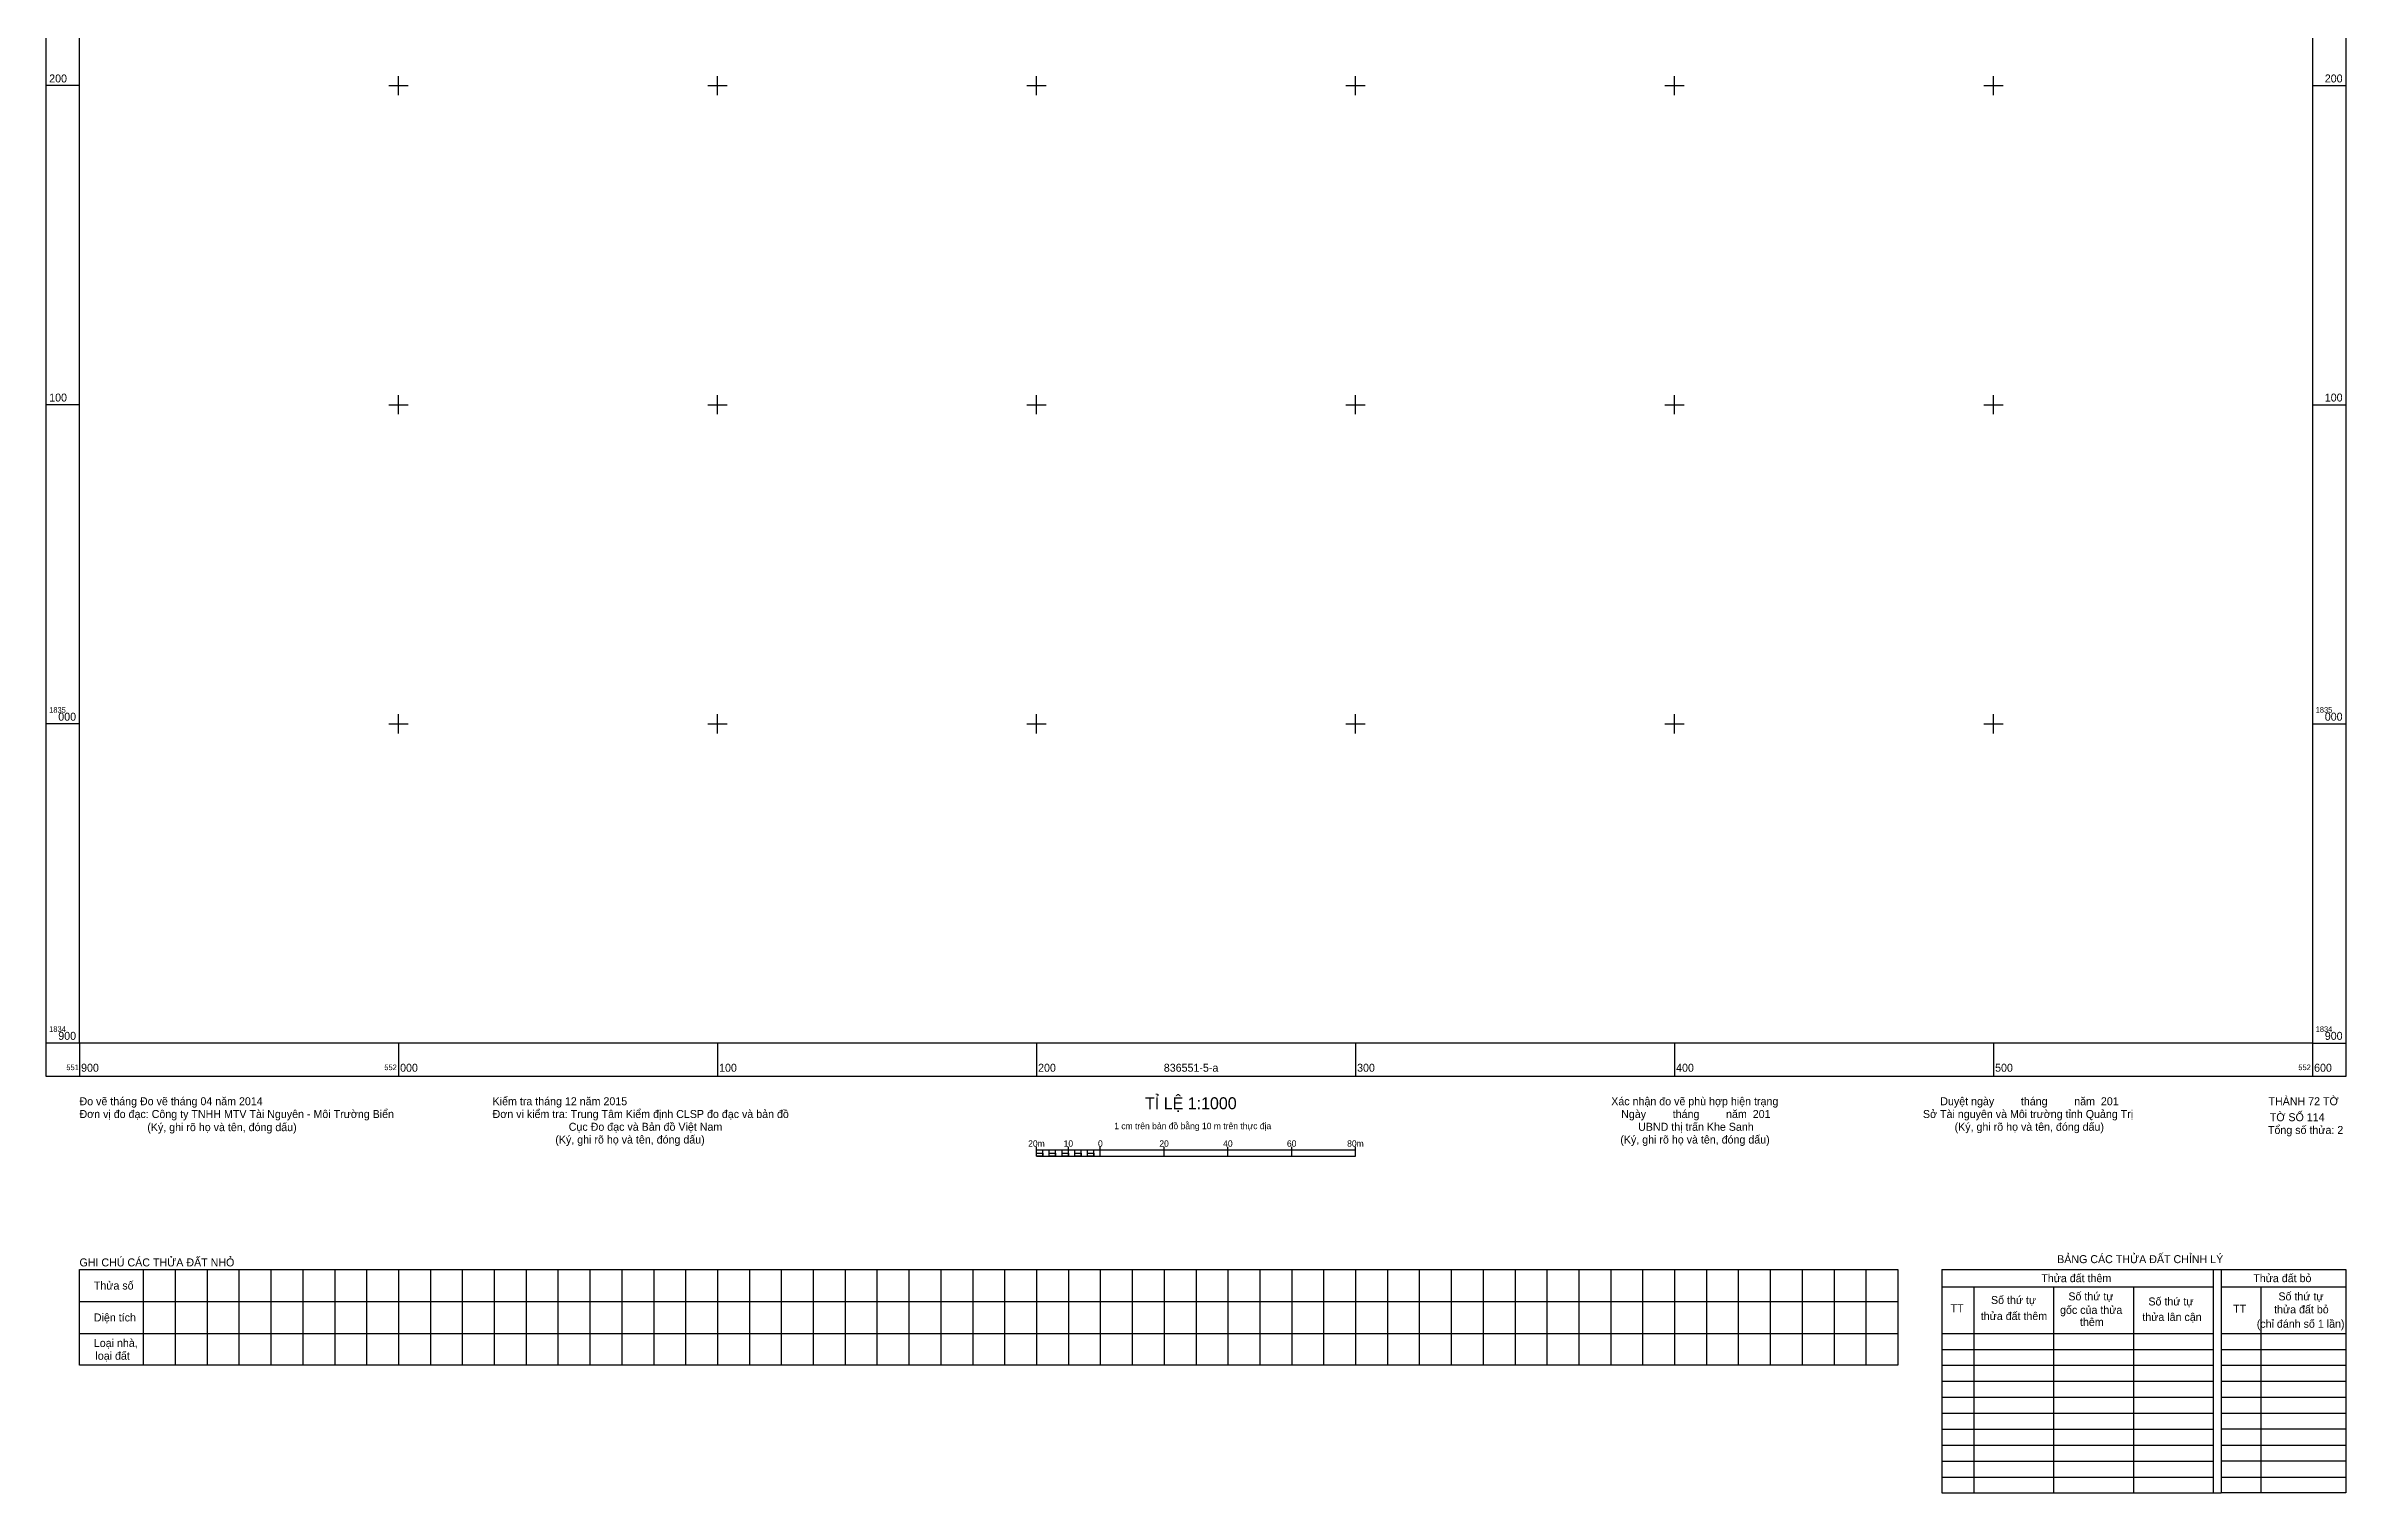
# Model space of a CAD drawing. Extents: x 551890 to 552618, y 1834759 to 1835646.
# Drawn here: x 551890 to 552610, y 1834759 to 1835212 of the extents above; entities that cross this region are included whole.
import ezdxf

# ---------------------------------------------------------------- set-up
doc = ezdxf.new("R2010")
doc.units = 0
doc.layers.add('Level 63', color=7, linetype='Continuous')

msp = doc.modelspace()

# ---------------------------------------------------------------- linework, layer by layer
at = {"layer": 'Level 63'}
for p, q in [((552483.84, 1834829), (552610.5, 1834829)), ((552483.84, 1834829), (552483.84, 1834759)), ((552483.84, 1834823.63), (552568.84, 1834823.63)), ((552493.84, 1834823.63), (552493.84, 1834759)), ((552518.84, 1834823.63), (552518.84, 1834759)), ((552543.84, 1834823.63), (552543.84, 1834759)), ((552568.84, 1834829), (552568.84, 1834759)), ((552571.34, 1834829), (552571.34, 1834759)), ((552571.34, 1834823.63), (552610.5, 1834823.63)), ((552583.84, 1834823.63), (552583.84, 1834759)), ((552610.5, 1834829), (552610.5, 1834759)), ((552483.84, 1834809), (552568.84, 1834809)), ((552571.34, 1834809), (552610.5, 1834809)), ((552483.84, 1834804), (552568.84, 1834804)), ((552571.34, 1834804), (552610.5, 1834804)), ((552483.84, 1834799), (552568.84, 1834799)), ((552483.84, 1834794), (552568.84, 1834794)), ((552571.34, 1834799), (552610.5, 1834799)), ((552571.34, 1834794), (552610.5, 1834794)), ((552483.84, 1834789), (552568.84, 1834789)), ((552571.34, 1834789), (552610.5, 1834789)), ((552483.84, 1834784), (552568.84, 1834784)), ((552571.34, 1834784), (552610.5, 1834784)), ((552483.84, 1834779), (552568.84, 1834779)), ((552483.84, 1834774), (552568.84, 1834774)), ((552610.5, 1834779), (552571.34, 1834779)), ((552571.34, 1834774), (552610.5, 1834774)), ((552483.84, 1834769), (552568.84, 1834769)), ((552610.5, 1834769), (552571.34, 1834769)), ((552483.84, 1834764), (552568.84, 1834764)), ((552483.84, 1834759), (552568.84, 1834759)), ((552568.84, 1834759), (552571.34, 1834759)), ((552571.34, 1834764), (552610.5, 1834764)), ((552610.5, 1834759), (552571.34, 1834759))]:
    msp.add_line(p, q, dxfattribs=at)
for points in [[(551889.5, 1835610.5), (552610.5, 1835610.5), (552610.5, 1834889.5), (551889.5, 1834889.5)], [(551900, 1835600), (552600, 1835600), (552600, 1834900), (551900, 1834900)], [(552200, 1834864.5), (552200, 1834865.5), (552202, 1834865.5), (552202, 1834864.5)], [(552204, 1834864.5), (552204, 1834865.5), (552206, 1834865.5), (552206, 1834864.5)], [(552208, 1834864.5), (552208, 1834865.5), (552210, 1834865.5), (552210, 1834864.5)], [(552212, 1834864.5), (552212, 1834865.5), (552214, 1834865.5), (552214, 1834864.5)], [(552216, 1834864.5), (552216, 1834865.5), (552218, 1834865.5), (552218, 1834864.5)]]:
    msp.add_lwpolyline(points, close=True, dxfattribs=at)
for points in [[(551900, 1835200), (551889.5, 1835200)], [(551997, 1835200), (552003, 1835200)], [(552000, 1835197), (552000, 1835203)], [(552097, 1835200), (552103, 1835200)], [(552100, 1835197), (552100, 1835203)], [(552197, 1835200), (552203, 1835200)], [(552200, 1835197), (552200, 1835203)], [(552297, 1835200), (552303, 1835200)], [(552300, 1835197), (552300, 1835203)], [(552397, 1835200), (552403, 1835200)], [(552400, 1835197), (552400, 1835203)], [(552497, 1835200), (552503, 1835200)], [(552500, 1835197), (552500, 1835203)], [(552600, 1835200), (552610.5, 1835200)], [(551900, 1835100), (551889.5, 1835100)], [(551997, 1835100), (552003, 1835100)], [(552000, 1835097), (552000, 1835103)], [(552097, 1835100), (552103, 1835100)], [(552100, 1835097), (552100, 1835103)], [(552197, 1835100), (552203, 1835100)], [(552200, 1835097), (552200, 1835103)], [(552297, 1835100), (552303, 1835100)], [(552300, 1835097), (552300, 1835103)], [(552397, 1835100), (552403, 1835100)], [(552400, 1835097), (552400, 1835103)], [(552497, 1835100), (552503, 1835100)], [(552500, 1835097), (552500, 1835103)], [(552600, 1835100), (552610.5, 1835100)], [(552000, 1834997), (552000, 1835003)], [(552100, 1834997), (552100, 1835003)], [(552200, 1834997), (552200, 1835003)], [(552300, 1834997), (552300, 1835003)], [(552400, 1834997), (552400, 1835003)], [(552500, 1834997), (552500, 1835003)], [(551900, 1835000), (551889.5, 1835000)], [(551997, 1835000), (552003, 1835000)], [(552097, 1835000), (552103, 1835000)], [(552197, 1835000), (552203, 1835000)], [(552297, 1835000), (552303, 1835000)], [(552397, 1835000), (552403, 1835000)], [(552497, 1835000), (552503, 1835000)], [(552600, 1835000), (552610.5, 1835000)], [(551900, 1834900), (551889.5, 1834900)], [(551900, 1834900), (551900, 1834889.5)], [(552000, 1834900), (552000, 1834889.5)], [(552100, 1834900), (552100, 1834889.5)], [(552200, 1834900), (552200, 1834889.5)], [(552300, 1834900), (552300, 1834889.5)], [(552400, 1834900), (552400, 1834889.5)], [(552500, 1834900), (552500, 1834889.5)], [(552600, 1834900), (552600, 1834889.5)], [(552600, 1834900), (552610.5, 1834900)], [(552200, 1834864.5), (552200, 1834867.5)], [(552200, 1834866.5), (552300, 1834866.5)], [(552202, 1834864.5), (552202, 1834866.5)], [(552204, 1834864.5), (552204, 1834866.5)], [(552206, 1834864.5), (552206, 1834866.5)], [(552208, 1834864.5), (552208, 1834866.5)], [(552210, 1834864.5), (552210, 1834867.5)], [(552210, 1834864.5), (552210, 1834866.5)], [(552212, 1834864.5), (552212, 1834866.5)], [(552214, 1834864.5), (552214, 1834866.5)], [(552216, 1834864.5), (552216, 1834866.5)], [(552218, 1834864.5), (552218, 1834866.5)], [(552220, 1834864.5), (552220, 1834867.5)], [(552240, 1834864.5), (552240, 1834867.5)], [(552260, 1834864.5), (552260, 1834867.5)], [(552280, 1834864.5), (552280, 1834867.5)], [(552300, 1834864.5), (552300, 1834867.5)], [(552200, 1834864.5), (552300, 1834864.5)], [(552470, 1834799), (551900, 1834799), (551900, 1834829), (552470, 1834829)], [(551920, 1834829), (551920, 1834799)], [(551930, 1834829), (551930, 1834799)], [(551940, 1834829), (551940, 1834799)], [(551950, 1834829), (551950, 1834799)], [(551960, 1834829), (551960, 1834799)], [(551970, 1834829), (551970, 1834799)], [(551980, 1834829), (551980, 1834799)], [(551990, 1834829), (551990, 1834799)], [(552000, 1834829), (552000, 1834799)], [(552010, 1834829), (552010, 1834799)], [(552020, 1834829), (552020, 1834799)], [(552030, 1834829), (552030, 1834799)], [(552040, 1834829), (552040, 1834799)], [(552050, 1834829), (552050, 1834799)], [(552060, 1834829), (552060, 1834799)], [(552070, 1834829), (552070, 1834799)], [(552080, 1834829), (552080, 1834799)], [(552090, 1834829), (552090, 1834799)], [(552100, 1834829), (552100, 1834799)], [(552110, 1834829), (552110, 1834799)], [(552120, 1834829), (552120, 1834799)], [(552130, 1834829), (552130, 1834799)], [(552140, 1834829), (552140, 1834799)], [(552150, 1834829), (552150, 1834799)], [(552160, 1834829), (552160, 1834799)], [(552170, 1834829), (552170, 1834799)], [(552180, 1834829), (552180, 1834799)], [(552190, 1834829), (552190, 1834799)], [(552200, 1834829), (552200, 1834799)], [(552210, 1834829), (552210, 1834799)], [(552220, 1834829), (552220, 1834799)], [(552230, 1834829), (552230, 1834799)], [(552240, 1834829), (552240, 1834799)], [(552250, 1834829), (552250, 1834799)], [(552260, 1834829), (552260, 1834799)], [(552270, 1834829), (552270, 1834799)], [(552280, 1834829), (552280, 1834799)], [(552290, 1834829), (552290, 1834799)], [(552300, 1834829), (552300, 1834799)], [(552310, 1834829), (552310, 1834799)], [(552320, 1834829), (552320, 1834799)], [(552330, 1834829), (552330, 1834799)], [(552340, 1834829), (552340, 1834799)], [(552350, 1834829), (552350, 1834799)], [(552360, 1834829), (552360, 1834799)], [(552370, 1834829), (552370, 1834799)], [(552380, 1834829), (552380, 1834799)], [(552390, 1834829), (552390, 1834799)], [(552400, 1834829), (552400, 1834799)], [(552410, 1834829), (552410, 1834799)], [(552420, 1834829), (552420, 1834799)], [(552430, 1834829), (552430, 1834799)], [(552440, 1834829), (552440, 1834799)], [(552450, 1834829), (552450, 1834799)], [(552460, 1834829), (552460, 1834799)], [(552470, 1834829), (552470, 1834799)], [(551900, 1834819), (552470, 1834819)], [(551900, 1834809), (552470, 1834809)]]:
    msp.add_lwpolyline(points, dxfattribs=at)

# ---------------------------------------------------------------- texts
for s, height, p in [('200', 2.5, (551890.5, 1835201)), ('200', 2.5, (552603.85, 1835201)), ('100', 2.5, (551890.5, 1835101)), ('100', 2.5, (552603.85, 1835101)), ('1835', 1.75, (551890.5, 1835003.5)), ('000', 2.5, (551893.35, 1835001)), ('1835', 1.75, (552601, 1835003.5)), ('000', 2.5, (552603.85, 1835001)), ('1834', 1.75, (551890.5, 1834903.5)), ('900', 2.5, (551893.35, 1834901)), ('1834', 1.75, (552601, 1834903.5)), ('900', 2.5, (552603.85, 1834901)), ('551', 1.75, (551895.88, 1834891.5)), ('900', 2.5, (551900.5, 1834891)), ('552', 1.75, (551995.56, 1834891.5)), ('000', 2.5, (552000.5, 1834891)), ('100', 2.5, (552100.5, 1834891)), ('200', 2.5, (552200.5, 1834891)), ('836551-5-a', 2.5, (552239.91, 1834891)), ('300', 2.5, (552300.5, 1834891)), ('400', 2.5, (552400.5, 1834891)), ('500', 2.5, (552500.5, 1834891)), ('552', 1.75, (552595.56, 1834891.5)), ('600', 2.5, (552600.5, 1834891)), ('Đo vẽ tháng Đo vẽ tháng 04 năm 2014', 2.5, (551900, 1834880.5)), ('Kiểm tra tháng 12 năm 2015', 2.5, (552029.5, 1834880.5)), ('TỈ LỆ 1:1000', 3.75, (552234.03, 1834879.25)), ('Xác nhận đo vẽ phù hợp hiện trạng', 2.5, (552380.17, 1834880.5)), ('Duyệt ngày         tháng         năm  201', 2.5, (552483.31, 1834880.5)), ('THÀNH 72 TỜ', 2.5, (552586.2, 1834880.5)), ('Đơn vị đo đạc: Công ty TNHH MTV Tài Nguyên - Môi Trường Biển', 2.5, (551900, 1834876.5)), ('(Ký, ghi rõ họ và tên, đóng dấu)', 2.5, (551921.25, 1834872.38)), ('Đơn vi kiểm tra: Trung Tâm Kiểm định CLSP đo đạc và bản đồ', 2.5, (552029.5, 1834876.5)), ('Cục Đo đạc và Bản đồ Việt Nam', 2.5, (552053.37, 1834872.5)), ('1 cm trên bản đồ bằng 10 m trên thực địa', 2, (552224.36, 1834873)), ('Ngày         tháng         năm  201', 2.5, (552383.28, 1834876.5)), ('UBND thị trấn Khe Sanh', 2.5, (552388.6, 1834872.5)), ('Sở Tài nguyên và Môi trường tỉnh Quảng Trị', 2.5, (552477.88, 1834876.5)), ('(Ký, ghi rõ họ và tên, đóng dấu)', 2.5, (552487.8, 1834872.5)), ('Tổng số thửa: 2', 2.5, (552586.03, 1834871.5)), ('TỜ SỐ 114', 2.5, (552586.61, 1834875.5)), ('(Ký, ghi rõ họ và tên, đóng dấu)', 2.5, (552049.16, 1834868.5)), ('20m', 2, (552197.38, 1834867.5)), ('10', 2, (552208.51, 1834867.5)), ('0', 2, (552219.29, 1834867.5)), ('20', 2, (552238.51, 1834867.5)), ('40', 2, (552258.51, 1834867.5)), ('60', 2, (552278.51, 1834867.5)), ('80m', 2, (552297.38, 1834867.5)), ('(Ký, ghi rõ họ và tên, đóng dấu)', 2.5, (552383.01, 1834868.5)), ('GHI CHÚ CÁC THỬA ĐẤT NHỎ', 2.5, (551900, 1834830)), ('BẢNG CÁC THỬA ĐẤT CHỈNH LÝ', 2.5, (552519.95, 1834831.02)), ('Thửa số', 2.5, (551904.5, 1834822.75)), ('Thửa đất thêm', 2.5, (552514.98, 1834825.06)), ('Thửa đất bỏ', 2.5, (552581.44, 1834825.06)), ('Diện tích', 2.5, (551904.5, 1834812.75)), ('TT', 2.5, (552486.54, 1834815.64)), ('thửa đất thêm', 2.5, (552496.01, 1834813.2)), ('Số thứ tự', 2.5, (552499.21, 1834818.22)), ('gốc của thửa', 2.5, (552520.86, 1834815.11)), ('Số thứ tự', 2.5, (552523.47, 1834819.36)), ('thửa lân cận', 2.5, (552546.66, 1834812.9)), ('Số thứ tự', 2.5, (552548.56, 1834817.76)), ('TT', 2.5, (552575.14, 1834815.52)), ('thửa đất bỏ', 2.5, (552587.96, 1834815.28)), ('Số thứ tự', 2.5, (552589.32, 1834819.36)), ('thêm', 2.5, (552527.11, 1834811.34)), ('(chỉ đánh số 1 lần)', 2.5, (552582.53, 1834810.77)), ('Loại nhà,', 2.5, (551904.5, 1834804.75)), ('loại đất', 2.5, (551905, 1834800.75))]:
    msp.add_text(s, height=height, dxfattribs=at).set_placement(p)

doc.saveas('drawing.dxf')
